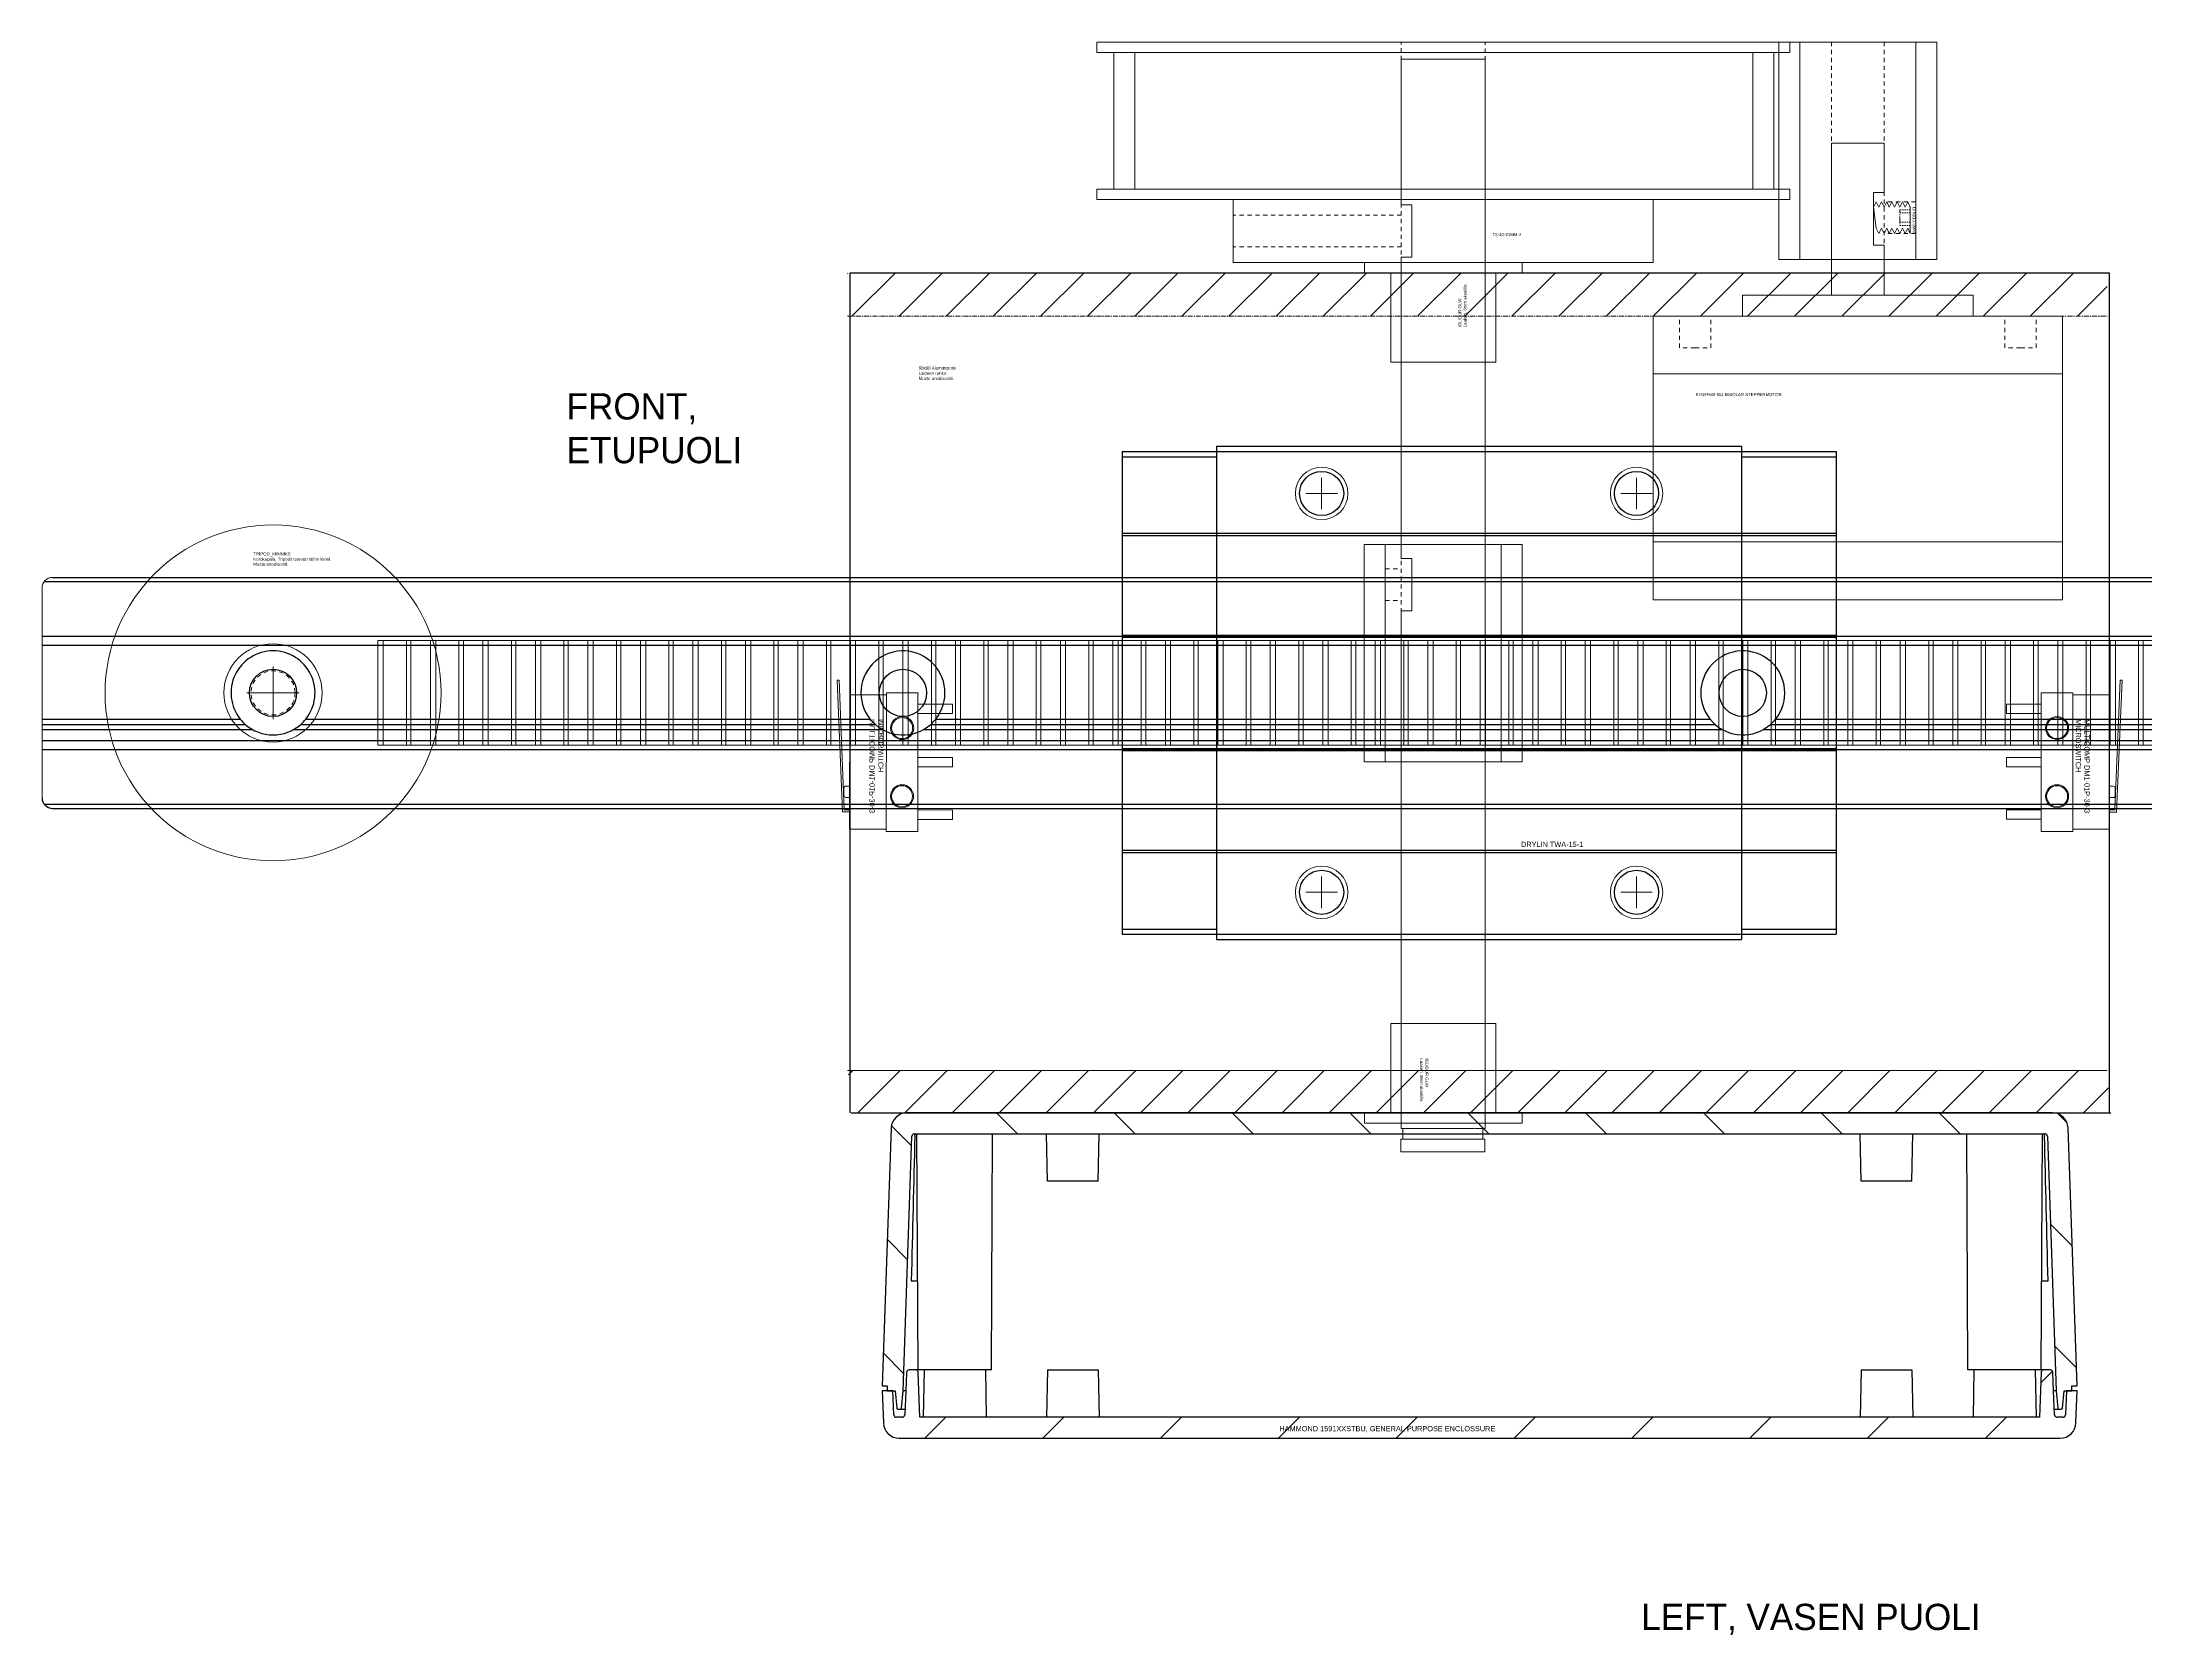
# Model space of a CAD drawing. Header units: millimetres. Extents: x -784753 to 2734, y -375 to 77802.
# Drawn here: x 848.5 to 1048.9, y -184.8 to -33.1 of the extents above; entities that cross this region are included whole.
import ezdxf

# ---------------------------------------------------------------- set-up
doc = ezdxf.new("R2010")
doc.units = ezdxf.units.MM
for name, pattern in [('CHAIN', [0.7087, 0.4724, -0.0591, 0.1181, -0.0591]), ('phl_center', [0.75, 0.4, -0.35]), ('phl_thick', [0])]:
    doc.linetypes.add(name, pattern=pattern)
for name, color, linetype in [('AKSELI', 241, 'Continuous'), ('Comments', 50, 'Continuous'), ('HIHNA', 53, 'Continuous'), ('KELKKA', 6, 'Continuous'), ('KISKO', 253, 'Continuous'), ('KISKON-KOROKEPALA', 6, 'Continuous'), ('LAAKERIT', 210, 'Continuous'), ('MOOTTORI_VO_LIIKE', 3, 'Continuous'), ('PULTIT_MUTTERIT_RUUVIT', 131, 'Continuous'), ('RAJAKYTKIN', 3, 'Continuous'), ('RATTAAT', 10, 'Continuous'), ('RATTAAT_2', 30, 'Continuous'), ('RUNKO', 140, 'Continuous')]:
    doc.layers.add(name, color=color, linetype=linetype)
doc.layers.add('ATTRIBUUTIT', color=61, linetype='Continuous', plot=False)
doc.layers.add('Hatch (ANSI)', color=9, linetype='Continuous', lineweight=9)
doc.layers.add('OHJAINKOTELO', color=7, linetype='Continuous', true_color=0xdabefd)
doc.styles.add('Note Text (ANSI)', font='ARIAL.TTF')

# ---------------------------------------------------------------- blocks, each defined once
blk = doc.blocks.new('HAMMOND-1591XXBTBU-LEFT')
h = blk.add_hatch()
h.set_pattern_fill('ANSI31', color=256, scale=63.5, style=0)
h.set_pattern_definition([(45, (-524.946, -268.1784), (-5.61266, 5.61266), [])])
edge = h.paths.add_edge_path()
edge.add_ellipse((1.5, -0.05), major_axis=(0, 1.5), ratio=1, start_angle=0, end_angle=88)
edge.add_line((0, 0), (-0.11, -3.05))
edge.add_line((-0.11, -3.05), (0.38, -3.05))
edge.add_line((0.38, -3.05), (0.89, -3.05))
edge.add_line((0.89, -3.05), (0.99, -0.79))
edge.add_ellipse((1.24, -0.8), major_axis=(-0.25, 0.011), ratio=1, start_angle=272.5, end_angle=360, ccw=False)
edge.add_line((1.24, -0.55), (1.79, -0.55))
edge.add_ellipse((1.79, -0.8), major_axis=(0, 0.25), ratio=1, start_angle=272.5, end_angle=360, ccw=False)
edge.add_line((2.04, -0.79), (2.14, -3.05))
edge.add_line((2.14, -3.05), (2.2, -4.81))
edge.add_ellipse((2.45, -4.8), major_axis=(-0.25, -0.009), ratio=1, start_angle=0, end_angle=88)
edge.add_line((2.45, -5.05), (3.08, -5.05))
edge.add_ellipse((3.08, -4.8), major_axis=(0, -0.25), ratio=1, start_angle=0, end_angle=88)
edge.add_line((3.33, -4.81), (3.48, -0.55))
edge.add_line((3.48, -0.55), (110.12, -0.55))
edge.add_line((110.12, -0.55), (110.27, -4.81))
edge.add_ellipse((110.52, -4.8), major_axis=(-0.25, -0.009), ratio=1, start_angle=0, end_angle=88)
edge.add_line((110.52, -5.05), (111.15, -5.05))
edge.add_ellipse((111.15, -4.8), major_axis=(0, -0.25), ratio=1, start_angle=0, end_angle=88)
edge.add_line((111.4, -4.81), (111.46, -3.05))
edge.add_line((111.46, -3.05), (111.56, -0.79))
edge.add_ellipse((111.81, -0.8), major_axis=(-0.25, 0.011), ratio=1, start_angle=272.5, end_angle=360, ccw=False)
edge.add_line((111.81, -0.55), (112.36, -0.55))
edge.add_ellipse((112.36, -0.8), major_axis=(0, 0.25), ratio=1, start_angle=272.5, end_angle=360, ccw=False)
edge.add_line((112.61, -0.79), (112.71, -3.05))
edge.add_line((112.71, -3.05), (113.23, -3.05))
edge.add_line((113.23, -3.05), (113.71, -3.05))
edge.add_line((113.71, -3.05), (113.6, 0))
edge.add_ellipse((112.1, -0.05), major_axis=(0.05, -1.5), ratio=1, start_angle=90, end_angle=178)
edge.add_line((112.1, 1.45), (1.5, 1.45))
h = blk.add_hatch()
h.set_pattern_fill('ANSI31', color=256, scale=63.5, angle=-90, style=0)
h.set_pattern_definition([(-45, (-524.946, -268.1784), (5.61266, 5.61266), [])])
edge = h.paths.add_edge_path()
edge.add_line((113.23, -3.55), (113.23, -3.05))
edge.add_line((113.23, -3.05), (112.71, -3.05))
edge.add_line((112.71, -3.05), (112.48, -3.05))
edge.add_line((112.48, -3.05), (112.33, -1.42))
edge.add_ellipse((112.21, -1.43), major_axis=(0.125, 0.011), ratio=1, start_angle=360, end_angle=445)
edge.add_line((112.21, -1.3), (111.99, -1.3))
edge.add_ellipse((111.99, -1.43), major_axis=(0, 0.125), ratio=1, start_angle=0, end_angle=85)
edge.add_line((111.87, -1.42), (111.73, -3.05))
edge.add_line((111.73, -3.05), (110.88, -27.31))
edge.add_ellipse((110.63, -27.3), major_axis=(-0.009, -0.25), ratio=1, start_angle=2, end_angle=90, ccw=False)
edge.add_line((110.63, -27.55), (2.97, -27.55))
edge.add_ellipse((2.97, -27.3), major_axis=(-0.25, 0), ratio=1, start_angle=2, end_angle=90, ccw=False)
edge.add_line((2.72, -27.31), (1.88, -3.05))
edge.add_line((1.88, -3.05), (1.73, -1.42))
edge.add_ellipse((1.61, -1.43), major_axis=(0.125, 0.011), ratio=1, start_angle=360, end_angle=445)
edge.add_line((1.61, -1.3), (1.39, -1.3))
edge.add_ellipse((1.39, -1.43), major_axis=(0, 0.125), ratio=1, start_angle=0, end_angle=85)
edge.add_line((1.27, -1.42), (1.13, -3.05))
edge.add_line((1.13, -3.05), (0.89, -3.05))
edge.add_line((0.89, -3.05), (0.38, -3.05))
edge.add_line((0.38, -3.05), (0.38, -3.55))
edge.add_line((0.38, -3.55), (-0.11, -3.55))
edge.add_line((-0.11, -3.55), (0.75, -28.1))
edge.add_ellipse((2.25, -28.05), major_axis=(-0.05, 1.5), ratio=1, start_angle=90, end_angle=178)
edge.add_line((2.25, -29.55), (111.35, -29.55))
edge.add_ellipse((111.35, -28.05), major_axis=(0, -1.5), ratio=1, start_angle=0, end_angle=88)
edge.add_line((112.85, -28.1), (113.71, -3.55))
edge.add_line((113.71, -3.55), (113.23, -3.55))
for p, q in [((0, 0), (-0.11, -3.05)), ((112.1, 1.45), (1.5, 1.45)), ((113.71, -3.05), (113.6, 0)), ((0.89, -3.05), (0.99, -0.79)), ((1.27, -1.42), (1.13, -3.05)), ((1.24, -0.55), (1.79, -0.55)), ((1.61, -1.3), (1.39, -1.3)), ((2.07, -1.3), (1.61, -1.3)), ((1.88, -3.05), (1.73, -1.42)), ((2.04, -0.79), (2.14, -3.05)), ((3.33, -4.81), (3.48, -0.55)), ((3.48, -0.55), (110.12, -0.55)), ((3.88, -5.05), (3.8, -0.55)), ((9.72, -5.05), (9.8, -0.55)), ((15.63, -5.05), (15.55, -0.55)), ((20.47, -5.05), (20.55, -0.55)), ((93.13, -5.05), (93.05, -0.55)), ((97.97, -5.05), (98.05, -0.55)), ((103.88, -5.05), (103.8, -0.55)), ((109.72, -5.05), (109.8, -0.55)), ((110.12, -0.55), (110.27, -4.81)), ((111.46, -3.05), (111.56, -0.79)), ((111.99, -1.3), (111.54, -1.3)), ((111.87, -1.42), (111.73, -3.05)), ((111.81, -0.55), (112.36, -0.55)), ((112.21, -1.3), (111.99, -1.3)), ((112.48, -3.05), (112.33, -1.42)), ((112.61, -0.79), (112.71, -3.05)), ((-0.11, -3.05), (0.89, -3.05)), ((0.38, -3.55), (-0.11, -3.55)), ((-0.11, -3.55), (0.75, -28.1)), ((1.13, -3.05), (0.38, -3.05)), ((0.38, -3.05), (0.38, -3.55)), ((2.72, -27.31), (1.88, -3.05)), ((1.88, -3.05), (2.14, -3.05)), ((2.14, -3.05), (2.2, -4.81)), ((111.73, -3.05), (110.88, -27.31)), ((111.4, -4.81), (111.46, -3.05)), ((111.46, -3.05), (111.73, -3.05)), ((113.23, -3.05), (112.48, -3.05)), ((112.71, -3.05), (113.71, -3.05)), ((112.85, -28.1), (113.71, -3.55)), ((113.23, -3.55), (113.23, -3.05)), ((113.71, -3.55), (113.23, -3.55)), ((2.45, -5.05), (3.08, -5.05)), ((3.08, -5.05), (3.3, -5.05)), ((3.3, -5.05), (3.2, -27.55)), ((3.3, -5.05), (10.3, -5.05)), ((10.3, -5.05), (10.4, -27.55)), ((20.47, -5.05), (15.63, -5.05)), ((97.97, -5.05), (93.13, -5.05)), ((103.3, -5.05), (103.2, -27.55)), ((103.3, -5.05), (110.3, -5.05)), ((110.3, -5.05), (110.4, -27.55)), ((110.3, -5.05), (110.52, -5.05)), ((110.52, -5.05), (111.15, -5.05)), ((3.26, -13.55), (2.66, -13.55)), ((110.94, -13.55), (110.34, -13.55)), ((15.63, -23.05), (15.55, -27.55)), ((15.63, -23.05), (20.47, -23.05)), ((20.47, -23.05), (20.55, -27.55)), ((93.13, -23.05), (93.05, -27.55)), ((93.13, -23.05), (97.97, -23.05)), ((97.97, -23.05), (98.05, -27.55)), ((110.63, -27.55), (2.97, -27.55)), ((2.25, -29.55), (111.35, -29.55))]:
    blk.add_line(p, q)
at = {"flags": 128}
for points in [[(3.18, -27.55), (3.17, -27.55), (3.16, -27.55), (3.15, -27.55), (3.14, -27.54), (3.13, -27.54), (3.12, -27.54), (3.11, -27.53), (3.1, -27.52), (3.09, -27.51), (3.08, -27.5), (3.07, -27.5), (3.06, -27.48), (3.05, -27.47), (3.04, -27.46), (3.04, -27.45), (3.03, -27.44), (3.02, -27.42), (3.02, -27.41), (3.01, -27.39), (3.01, -27.38), (3.01, -27.36), (3.01, -27.35), (3, -27.33), (3, -27.31)], [(110.6, -27.31), (110.6, -27.33), (110.6, -27.35), (110.59, -27.36), (110.59, -27.38), (110.59, -27.39), (110.58, -27.41), (110.58, -27.42), (110.57, -27.44), (110.57, -27.45), (110.56, -27.46), (110.55, -27.47), (110.54, -27.48), (110.53, -27.5), (110.53, -27.5), (110.52, -27.51), (110.51, -27.52), (110.5, -27.53), (110.49, -27.54), (110.47, -27.54), (110.46, -27.54), (110.45, -27.55), (110.44, -27.55), (110.43, -27.55), (110.42, -27.55)]]:
    blk.add_lwpolyline(points, dxfattribs=at)
for centre, radius, start, end in [((1.5, -0.05), 1.5, 90, 178), ((112.1, -0.05), 1.5, 2, 90), ((1.24, -0.8), 0.25, 90, 177.5), ((1.39, -1.43), 0.125, 90, 175), ((1.61, -1.43), 0.125, 5, 90), ((1.79, -0.8), 0.25, 2.5, 90), ((111.81, -0.8), 0.25, 90, 177.5), ((111.99, -1.43), 0.125, 90, 175), ((112.21, -1.43), 0.125, 5, 90), ((112.36, -0.8), 0.25, 2.5, 90), ((2.45, -4.8), 0.25, 182, 270), ((3.08, -4.8), 0.25, 270, 358), ((110.52, -4.8), 0.25, 182, 270), ((111.15, -4.8), 0.25, 270, 358), ((2.97, -27.3), 0.25, 182, 270), ((110.63, -27.3), 0.25, 270, 358), ((2.25, -28.05), 1.5, 182, 270), ((111.35, -28.05), 1.5, 270, 358)]:
    blk.add_arc(centre, radius, start, end)
for centre, major_axis, start_param, end_param in [((3.73, 1.09), (-2.59, 114.58), 1.698683, 1.821053), ((109.87, 1.09), (2.59, 114.58), 4.462133, 4.584503)]:
    blk.add_ellipse(centre, major_axis=major_axis, ratio=0.012351, start_param=start_param, end_param=end_param)
at = {"layer": 'ATTRIBUUTIT', "lineweight": 0, "insert": (75.88, 0.29), "char_height": 2.5, "width": 43.6242, "attachment_point": 1, "rotation": 180, "style": 'Note Text (ANSI)'}
blk.add_mtext('{\\fArial|b0|i0|c0|p0;\\H0.2x;HAMMOND 1591XXSTBU, GENERAL PURPOSE ENCLOSSURE}', dxfattribs=at)
blk = doc.blocks.new('MICROSWITCH-LEFT')
at = {"lineweight": 0}
for p, q in [((1288.75, 136.66), (1276.19, 136.12)), ((1276.39, 135.96), (1288.75, 136.46)), ((1288.75, 136.46), (1288.75, 136.66)), ((1274.55, 135.46), (1274.55, 131.96)), ((1274.55, 135.46), (1287.35, 135.46)), ((1276.19, 135.46), (1276.19, 136.12)), ((1276.39, 135.46), (1276.19, 135.46)), ((1276.39, 135.96), (1276.39, 135.46)), ((1277.57, 135.46), (1277.57, 135.81)), ((1277.77, 136.01), (1278.45, 136.01)), ((1278.65, 135.81), (1278.65, 135.46)), ((1287.35, 135.46), (1287.35, 131.96)), ((1274.35, 128.96), (1274.35, 131.96)), ((1287.55, 131.96), (1274.35, 131.96)), ((1287.55, 128.96), (1287.55, 131.96)), ((1274.55, 128.96), (1274.35, 128.96)), ((1274.55, 128.96), (1287.35, 128.96)), ((1280.95, 128.96), (1275.15, 128.96)), ((1275.5, 125.66), (1275.5, 128.96)), ((1280.95, 128.96), (1275.95, 128.96)), ((1275.95, 128.96), (1276.4, 128.96)), ((1276.4, 128.96), (1276.4, 125.66)), ((1280.95, 128.96), (1277.7, 128.96)), ((1280.5, 125.66), (1280.5, 128.96)), ((1280.95, 128.96), (1286.03, 128.96)), ((1280.95, 128.96), (1284.2, 128.96)), ((1281.4, 125.66), (1281.4, 128.96)), ((1285.58, 125.66), (1285.58, 128.96)), ((1286.48, 125.66), (1286.48, 128.96)), ((1287.35, 128.96), (1287.55, 128.96)), ((1287.35, 128.96), (1287.55, 128.96)), ((1275.95, 125.66), (1275.5, 125.66)), ((1276.4, 125.66), (1275.95, 125.66)), ((1280.95, 125.66), (1280.5, 125.66)), ((1280.95, 125.66), (1281.4, 125.66)), ((1286.03, 125.66), (1285.58, 125.66)), ((1286.03, 125.66), (1286.48, 125.66))]:
    blk.add_line(p, q, dxfattribs=at)
for centre in [(1277.7, 130.46), (1284.2, 130.46)]:
    blk.add_circle(centre, 1.1, dxfattribs=at)
for centre, start, end in [((1277.77, 135.81), 90, 180), ((1278.45, 135.81), 0, 90)]:
    blk.add_arc(centre, 0.2, start, end, dxfattribs=at)
at = {"layer": 'ATTRIBUUTIT', "lineweight": 0, "extrusion": (0, 0, -1), "insert": (1285.05, 133.57), "char_height": 0.5, "width": 10.9506, "attachment_point": 1, "text_direction": (-1, 0, 0), "style": 'Note Text (ANSI)'}
blk.add_mtext('MULTICOMP DM1-01P-30-3\\PMICROSWITCH', dxfattribs=at)
blk = doc.blocks.new('T5-10-RATAS-LSIDE')
at = {"lineweight": 0}
for p, q in [((7.52, 0), (-7.52, 0)), ((-7.52, 0), (-7.52, -20.72)), ((-5.52, 0), (-5.52, -20.72)), ((5.52, 0), (5.52, -20.72)), ((7.52, -20.72), (7.52, 0)), ((-5.52, -4), (-5.52, -2.5)), ((-5.52, -4), (-5.52, -5.5)), ((0, -20.72), (-7.52, -20.72)), ((0, -20.72), (7.52, -20.72))]:
    blk.add_line(p, q, dxfattribs=at)
at = {"linetype": 'phl_center', "lineweight": 0}
for p, q in [((-2.5, -20.72), (-2.5, 0)), ((2.5, -20.72), (2.5, 0)), ((-5.52, -2.5), (-2.5, -2.5)), ((-5.52, -5.5), (-2.5, -5.5))]:
    blk.add_line(p, q, dxfattribs=at)
blk = doc.blocks.new('AKSELI-8MM-LSIDE')
at = {"lineweight": 0}
for p, q in [((0, 4), (0, -4)), ((1.23, 4), (0, 4)), ((1.23, 3), (1.23, 4)), ((1.23, 0), (1.23, 3.8)), ((1.23, 3.8), (2.23, 3.8)), ((1.23, 3), (1.23, -3)), ((2.23, 3.96), (2.23, 2.96)), ((2.73, 3.96), (2.23, 3.96)), ((51.55, 3.96), (2.23, 3.96)), ((2.23, 3), (2.23, -3)), ((51.55, 3.96), (51.55, 2.96)), ((51.55, 2.96), (56.55, 2.96)), ((85.23, 3.96), (56.55, 3.96)), ((56.55, 2.96), (56.55, 3.96)), ((85.23, 3.96), (85.23, 2.96)), ((85.23, 2.96), (90.23, 2.96)), ((104.12, 3.96), (90.23, 3.96)), ((90.23, 3.96), (90.23, 2.96)), ((104.12, 3.96), (104.12, -4.04)), ((1.23, 0), (1.23, -3.8)), ((1.23, -4), (0, -4)), ((1.23, -3), (1.23, -4)), ((1.23, -3.8), (2.23, -3.8)), ((2.23, -4.04), (2.23, -3.04)), ((2.73, -4.04), (2.23, -4.04)), ((104.12, -4.04), (2.23, -4.04))]:
    blk.add_line(p, q, dxfattribs=at)
blk = doc.blocks.new('KH39FM2-STEPMOTOR-LEFTS')
at = {"lineweight": 0}
for p, q in [((19.5, 43.5), (17, 43.5)), ((17, 43.5), (17, 29)), ((19.5, 43.5), (22, 43.5)), ((22, 43.5), (22, 40.78)), ((22, 40.78), (22, 38.78)), ((21, 33.78), (21, 38.78)), ((21, 38.78), (22, 38.78)), ((22, 33.78), (21, 33.78)), ((22, 33.78), (22, 29)), ((30.5, 29), (8.5, 29)), ((8.5, 29), (8.5, 27)), ((30.5, 27), (30.5, 29)), ((39, 27), (0, 27)), ((0, 27), (0, 0)), ((19.5, 27), (30.5, 27)), ((39, 27), (39, 0)), ((39, 21.5), (0, 21.5)), ((39, 5.5), (39, 21.5)), ((0, 13.5), (0, 5.5)), ((0, 5.5), (39, 5.5)), ((0, 0), (39, 0))]:
    blk.add_line(p, q, dxfattribs=at)
at = {"linetype": 'phl_center', "lineweight": 0}
for p, q in [((2.5, 24), (2.5, 27)), ((5.5, 24), (5.5, 27)), ((33.5, 24), (33.5, 27)), ((36.5, 24), (36.5, 27)), ((4, 24), (2.5, 24)), ((4, 24), (5.5, 24)), ((35, 24), (33.5, 24)), ((35, 24), (36.5, 24))]:
    blk.add_line(p, q, dxfattribs=at)
at = {"layer": 'ATTRIBUUTIT', "lineweight": 0, "flags": 8}
for tag, p in [('_TYYPPI', (4.05, 19.39)), ('_KUVAUS', (4.05, 18.89)), ('_NOTES', (4.05, 18.4))]:
    blk.add_attdef(tag, p, '', height=0.3, dxfattribs=at)
blk = doc.blocks.new('T5-40-RATAS-LSIDE')
at = {"lineweight": 0}
for p, q in [((33, 21), (-33, 21)), ((-33, 21), (-33, 20)), ((29.48, 21), (-4, 21)), ((6.5, 21), (7.5, 21)), ((33, 21), (33, 20)), ((-33, 20), (-29.37, 20)), ((-31.37, 20), (-31.37, 7)), ((-29.37, 7), (-29.37, 20)), ((-29.37, 20), (29.48, 20)), ((29.48, 7), (29.48, 20)), ((29.48, 20), (33, 20)), ((31.48, 7), (31.48, 20)), ((-33, 6), (-33, 7)), ((-33, 7), (-29.37, 7)), ((-29.37, 7), (29.48, 7)), ((29.48, 7), (33, 7)), ((33, 7), (33, 6)), ((33, 6), (-33, 6)), ((-31.37, 6), (-29.37, 6)), ((-20, 0), (-20, 6)), ((20, 0), (20, 6)), ((31.48, 6), (29.48, 6)), ((20, 0), (-20, 0)), ((0, 0), (-20, 0)), ((0, 0), (-20, 0)), ((0, 0), (-4, 0)), ((0, 0), (-4, 0)), ((0, 0), (-3, 0)), ((0, 0), (20, 0)), ((0, 0), (20, 0)), ((0, 0), (3, 0)), ((0, 0), (4, 0)), ((0, 0), (20, 0)), ((0, 0), (4, 0)), ((0, 0), (20, 0))]:
    blk.add_line(p, q, dxfattribs=at)
at = {"linetype": 'phl_center', "lineweight": 0}
for p, q in [((-4, 14.03), (-4, 21)), ((4, 14), (4, 21)), ((-4, 0), (-4, 14.03)), ((4, 0), (4, 14)), ((-4, 4.5), (-20, 4.5)), ((-4, 1.5), (-20, 1.5))]:
    blk.add_line(p, q, dxfattribs=at)
at = {"layer": 'ATTRIBUUTIT', "lineweight": 0, "flags": 8}
for tag, p in [('_TYYPPI', (4.7, 2.51)), ('_KUVAUS', (4.7, 2.01)), ('_NOTES', (4.7, 1.52)), ('_NOTES_RIVI2', (4.7, 1.06)), ('_NOTES_RIVI3', (4.7, 0.59))]:
    blk.add_attdef(tag, p, '', height=0.3, dxfattribs=at)
blk = doc.blocks.new('IGLIDUR-GLW-10MM-LSIDE')
at = {"lineweight": 0}
for p, q in [((1, 7.5), (0, 7.5)), ((0, 7.5), (0, 5)), ((1, 0), (1, 7.5)), ((-8.5, 5), (-8.5, -5)), ((0, 5), (-8.5, 5)), ((0, 5), (0, -5)), ((1, -5), (1, 5)), ((1, 0), (1, 4)), ((1, 0), (1, -7.5)), ((1, 0), (1, -4)), ((-8.5, -5), (0, -5)), ((0, -7.5), (0, -5)), ((1, -7.5), (0, -7.5))]:
    blk.add_line(p, q, dxfattribs=at)
at = {"linetype": 'phl_center', "lineweight": 0}
for p, q in [((1, 4), (-8.5, 4)), ((1, -4), (-8.5, -4))]:
    blk.add_line(p, q, dxfattribs=at)
at = {"layer": 'ATTRIBUUTIT', "lineweight": 0, "flags": 8}
for tag, p in [('_TYYPPI', (-5.18, -1.72)), ('_KUVAUS', (-5.18, -2.22)), ('_NOTES', (-5.18, -2.7)), ('_NOTES_RIVI2', (-5.18, -3.17)), ('_NOTES_RIVI3', (-5.18, -3.64))]:
    blk.add_attdef(tag, p, '', height=0.3, dxfattribs=at)
blk = doc.blocks.new('ALUMIINIPUTKI-80X80-BOTTOMS')
at = {"lineweight": 0}
h = blk.add_hatch(dxfattribs=at)
h.set_pattern_fill('ANSI31', color=256, style=0)
h.set_pattern_definition([(45, (-1229.3503, -256.4846), (-2.245064, 2.245064), [])])
h.paths.add_polyline_path([(-0.22, 0), (-0.22, -4.12), (119.78, -4.12), (119.78, 0)])
h = blk.add_hatch(dxfattribs=at)
h.set_pattern_fill('ANSI31', color=256, style=0)
h.set_pattern_definition([(45, (-1229.2402, -256.4846), (-2.245064, 2.245064), [])])
h.paths.add_polyline_path([(119.89, -75.97), (-0.11, -75.97), (-0.11, -80), (119.89, -80)])
for p, q in [((120, 0), (0, 0)), ((0, 0), (0, -80)), ((120, -80), (120, 0)), ((0.12, -80), (120.12, -80))]:
    blk.add_line(p, q)
at = {"linetype": 'CHAIN', "lineweight": 0}
blk.add_line((-0.22, -4.12), (119.78, -4.12), dxfattribs=at)
at = {"lineweight": 0}
for p, q in [((-0.22, -75.97), (119.78, -75.97)), ((115, -75.97), (114, -75.97)), ((115, -75.97), (116, -75.97)), ((36.43, -80), (33.93, -80)), ((36.43, -80), (38.93, -80)), ((60, -80), (40, -80)), ((60.12, -80), (80.12, -80)), ((83.57, -80), (81.07, -80)), ((83.57, -80), (86.07, -80))]:
    blk.add_line(p, q, dxfattribs=at)
for centre, radius in [((44.95, -21), 2.5), ((74.95, -21), 2.5), ((4.99, -43.35), 1), ((115, -43.35), 1), ((4.98, -49.85), 1), ((115, -49.85), 1), ((44.95, -59), 2.5), ((74.95, -59), 2.5)]:
    blk.add_circle(centre, radius, dxfattribs=at)
at = {"layer": 'ATTRIBUUTIT', "lineweight": 0, "flags": 8}
for tag, p in [('_TYYPPI', (6.56, -9.2)), ('_KUVAUS', (6.56, -9.7)), ('_NOTES', (6.56, -10.19)), ('_NOTES_RIVI2', (6.56, -10.65)), ('_NOTES_RIVI3', (6.56, -11.12))]:
    blk.add_attdef(tag, p, '', height=0.3, dxfattribs=at)
blk = doc.blocks.new('DRYLIN-TWA-15-1-TSIDE')
at = {"linetype": 'phl_thick'}
for p, q in [((1499.26, -32.25), (1545.26, -32.25)), ((1499.26, -100.25), (1499.26, -32.25)), ((1499.76, -41.25), (1499.76, -32.25)), ((1507.06, -100.25), (1507.06, -32.25)), ((1507.26, -100.25), (1507.26, -32.25)), ((1516.76, -100.25), (1516.76, -32.25)), ((1516.96, -100.25), (1516.96, -32.25)), ((1527.56, -100.25), (1527.56, -32.25)), ((1527.76, -100.25), (1527.76, -32.25)), ((1537.26, -100.25), (1537.26, -32.25)), ((1537.46, -100.25), (1537.46, -32.25)), ((1544.76, -41.25), (1544.76, -32.25)), ((1545.26, -100.25), (1545.26, -32.25)), ((1498.76, -41.25), (1545.76, -41.25)), ((1498.76, -91.25), (1498.76, -41.25)), ((1545.76, -91.25), (1545.76, -41.25)), ((1498.76, -91.25), (1545.76, -91.25)), ((1499.76, -100.25), (1499.76, -91.25)), ((1532.26, -91.25), (1532.26, -91.25)), ((1544.76, -100.25), (1544.76, -91.25)), ((1499.26, -100.25), (1545.26, -100.25)), ((1511.26, -100.25), (1511.26, -100.25)), ((1518.01, -100.25), (1518.01, -100.25)), ((1526.51, -100.25), (1526.51, -100.25)), ((1533.46, -100.25), (1533.46, -100.25))]:
    blk.add_line(p, q, dxfattribs=at)
at = {"color": 0, "lineweight": 0}
for p, q in [((1503.26, -52.75), (1503.26, -49.75)), ((1541.26, -52.75), (1541.26, -49.75)), ((1501.76, -51.25), (1504.76, -51.25)), ((1539.76, -51.25), (1542.76, -51.25)), ((1503.26, -82.75), (1503.26, -79.75)), ((1541.26, -82.75), (1541.26, -79.75)), ((1501.76, -81.25), (1504.76, -81.25)), ((1539.76, -81.25), (1542.76, -81.25))]:
    blk.add_line(p, q, dxfattribs=at)
at = {"linetype": 'phl_thick'}
for centre in [(1503.26, -51.25), (1541.26, -51.25), (1503.26, -81.25), (1541.26, -81.25)]:
    blk.add_circle(centre, 2.1, dxfattribs=at)
at = {"layer": 'ATTRIBUUTIT', "lineweight": 0, "insert": (1536.44, -62.26), "char_height": 0.5, "width": 24.1009, "attachment_point": 1, "rotation": 90, "style": 'Note Text (ANSI)'}
blk.add_mtext('DRYLIN TWA-15-1', dxfattribs=at)
blk = doc.blocks.new('T5-HIHNA-SUORA-TSIDE')
at = {"lineweight": 0}
for p, q in [((1234.27, 152.47), (1236.98, 152.47)), ((1234.27, 152.47), (1234.27, 142.47)), ((1234.77, 152.47), (1234.77, 142.47)), ((1236.98, 152.47), (1236.98, 152.47)), ((1236.98, 152.47), (1241.98, 152.47)), ((1236.98, 142.47), (1236.98, 152.47)), ((1237.4, 152.47), (1237.4, 142.47)), ((1239.27, 152.47), (1239.27, 142.47)), ((1239.77, 152.47), (1239.77, 142.47)), ((1241.98, 152.47), (1241.98, 152.47)), ((1241.98, 152.47), (1246.98, 152.47)), ((1241.98, 142.47), (1241.98, 152.47)), ((1242.4, 152.47), (1242.4, 142.47)), ((1244.27, 152.47), (1244.27, 142.47)), ((1244.77, 152.47), (1244.77, 142.47)), ((1246.98, 152.47), (1246.98, 152.47)), ((1246.98, 152.47), (1251.98, 152.47)), ((1246.98, 142.47), (1246.98, 152.47)), ((1247.4, 152.47), (1247.4, 142.47)), ((1249.27, 152.47), (1249.27, 142.47)), ((1249.77, 152.47), (1249.77, 142.47)), ((1251.98, 152.47), (1251.98, 152.47)), ((1251.98, 152.47), (1256.98, 152.47)), ((1251.98, 142.47), (1251.98, 152.47)), ((1252.4, 152.47), (1252.4, 142.47)), ((1254.27, 152.47), (1254.27, 142.47)), ((1254.77, 152.47), (1254.77, 142.47)), ((1256.98, 152.47), (1256.98, 152.47)), ((1256.98, 152.47), (1261.98, 152.47)), ((1256.98, 142.47), (1256.98, 152.47)), ((1257.4, 152.47), (1257.4, 142.47)), ((1259.27, 152.47), (1259.27, 142.47)), ((1259.77, 152.47), (1259.77, 142.47)), ((1261.98, 152.47), (1261.98, 152.47)), ((1261.98, 152.47), (1266.98, 152.47)), ((1261.98, 142.47), (1261.98, 152.47)), ((1262.4, 152.47), (1262.4, 142.47)), ((1264.27, 152.47), (1264.27, 142.47)), ((1264.77, 152.47), (1264.77, 142.47)), ((1266.98, 152.47), (1266.98, 152.47)), ((1266.98, 152.47), (1271.98, 152.47)), ((1266.98, 142.47), (1266.98, 152.47)), ((1267.4, 152.47), (1267.4, 142.47)), ((1269.27, 152.47), (1269.27, 142.47)), ((1269.77, 152.47), (1269.77, 142.47)), ((1271.98, 152.47), (1271.98, 152.47)), ((1271.98, 152.47), (1276.98, 152.47)), ((1271.98, 142.47), (1271.98, 152.47)), ((1272.4, 152.47), (1272.4, 142.47)), ((1274.27, 152.47), (1274.27, 142.47)), ((1274.77, 152.47), (1274.77, 142.47)), ((1276.98, 152.47), (1276.98, 152.47)), ((1276.98, 152.47), (1281.98, 152.47)), ((1276.98, 142.47), (1276.98, 152.47)), ((1277.4, 152.47), (1277.4, 142.47)), ((1279.27, 152.47), (1279.27, 142.47)), ((1279.77, 152.47), (1279.77, 142.47)), ((1281.98, 152.47), (1281.98, 152.47)), ((1281.98, 152.47), (1286.98, 152.47)), ((1281.98, 142.47), (1281.98, 152.47)), ((1282.4, 152.47), (1282.4, 142.47)), ((1284.27, 152.47), (1284.27, 142.47)), ((1284.77, 152.47), (1284.77, 142.47)), ((1286.98, 152.47), (1286.98, 152.47)), ((1286.98, 152.47), (1291.98, 152.47)), ((1286.98, 142.47), (1286.98, 152.47)), ((1287.4, 152.47), (1287.4, 142.47)), ((1289.27, 152.47), (1289.27, 142.47)), ((1289.77, 152.47), (1289.77, 142.47)), ((1291.98, 152.47), (1291.98, 152.47)), ((1291.98, 152.47), (1296.98, 152.47)), ((1291.98, 142.47), (1291.98, 152.47)), ((1292.4, 152.47), (1292.4, 142.47)), ((1294.27, 152.47), (1294.27, 142.47)), ((1294.77, 152.47), (1294.77, 142.47)), ((1296.98, 152.47), (1296.98, 152.47)), ((1296.98, 152.47), (1301.98, 152.47)), ((1296.98, 142.47), (1296.98, 152.47)), ((1297.4, 152.47), (1297.4, 142.47)), ((1299.27, 152.47), (1299.27, 142.47)), ((1299.77, 152.47), (1299.77, 142.47)), ((1301.98, 152.47), (1301.98, 152.47)), ((1301.98, 152.47), (1306.98, 152.47)), ((1301.98, 142.47), (1301.98, 152.47)), ((1302.4, 152.47), (1302.4, 142.47)), ((1304.27, 152.47), (1304.27, 142.47)), ((1304.77, 152.47), (1304.77, 142.47)), ((1306.98, 152.47), (1306.98, 152.47)), ((1306.98, 152.47), (1311.98, 152.47)), ((1306.98, 142.47), (1306.98, 152.47)), ((1307.4, 152.47), (1307.4, 142.47)), ((1309.27, 152.47), (1309.27, 142.47)), ((1309.77, 152.47), (1309.77, 142.47)), ((1311.98, 152.47), (1311.98, 152.47)), ((1311.98, 152.47), (1316.98, 152.47)), ((1311.98, 142.47), (1311.98, 152.47)), ((1312.4, 152.47), (1312.4, 142.47)), ((1314.27, 152.47), (1314.27, 142.47)), ((1314.77, 152.47), (1314.77, 142.47)), ((1316.98, 152.47), (1316.98, 152.47)), ((1316.98, 152.47), (1321.98, 152.47)), ((1316.98, 142.47), (1316.98, 152.47)), ((1317.4, 152.47), (1317.4, 142.47)), ((1319.27, 152.47), (1319.27, 142.47)), ((1319.77, 152.47), (1319.77, 142.47)), ((1321.98, 152.47), (1321.98, 152.47)), ((1321.98, 152.47), (1326.98, 152.47)), ((1321.98, 142.47), (1321.98, 152.47)), ((1322.4, 152.47), (1322.4, 142.47)), ((1324.27, 152.47), (1324.27, 142.47)), ((1324.77, 152.47), (1324.77, 142.47)), ((1326.98, 152.47), (1326.98, 152.47)), ((1326.98, 152.47), (1331.98, 152.47)), ((1326.98, 142.47), (1326.98, 152.47)), ((1327.4, 152.47), (1327.4, 142.47)), ((1329.27, 152.47), (1329.27, 142.47)), ((1329.77, 152.47), (1329.77, 142.47)), ((1331.98, 152.47), (1331.98, 152.47)), ((1331.98, 152.47), (1336.98, 152.47)), ((1331.98, 142.47), (1331.98, 152.47)), ((1332.4, 152.47), (1332.4, 142.47)), ((1334.27, 152.47), (1334.27, 142.47)), ((1334.77, 152.47), (1334.77, 142.47)), ((1336.98, 152.47), (1336.98, 152.47)), ((1336.98, 152.47), (1341.98, 152.47)), ((1336.98, 142.47), (1336.98, 152.47)), ((1337.4, 152.47), (1337.4, 142.47)), ((1339.27, 152.47), (1339.27, 142.47)), ((1339.77, 152.47), (1339.77, 142.47)), ((1341.98, 152.47), (1341.98, 152.47)), ((1341.98, 152.47), (1346.98, 152.47)), ((1341.98, 142.47), (1341.98, 152.47)), ((1342.4, 152.47), (1342.4, 142.47)), ((1344.27, 152.47), (1344.27, 142.47)), ((1344.77, 152.47), (1344.77, 142.47)), ((1346.98, 152.47), (1346.98, 152.47)), ((1346.98, 152.47), (1351.98, 152.47)), ((1346.98, 142.47), (1346.98, 152.47)), ((1347.4, 152.47), (1347.4, 142.47)), ((1349.27, 152.47), (1349.27, 142.47)), ((1349.77, 152.47), (1349.77, 142.47)), ((1351.98, 152.47), (1351.98, 152.47)), ((1351.98, 152.47), (1356.98, 152.47)), ((1351.98, 142.47), (1351.98, 152.47)), ((1352.4, 152.47), (1352.4, 142.47)), ((1354.27, 152.47), (1354.27, 142.47)), ((1354.77, 152.47), (1354.77, 142.47)), ((1356.98, 152.47), (1356.98, 152.47)), ((1356.98, 152.47), (1361.98, 152.47)), ((1356.98, 142.47), (1356.98, 152.47)), ((1357.4, 152.47), (1357.4, 142.47)), ((1359.27, 152.47), (1359.27, 142.47)), ((1359.77, 152.47), (1359.77, 142.47)), ((1361.98, 152.47), (1361.98, 152.47)), ((1361.98, 152.47), (1366.98, 152.47)), ((1361.98, 142.47), (1361.98, 152.47)), ((1362.4, 152.47), (1362.4, 142.47)), ((1364.27, 152.47), (1364.27, 142.47)), ((1364.77, 152.47), (1364.77, 142.47)), ((1366.98, 152.47), (1366.98, 152.47)), ((1366.98, 152.47), (1371.98, 152.47)), ((1366.98, 142.47), (1366.98, 152.47)), ((1367.4, 152.47), (1367.4, 142.47)), ((1369.27, 152.47), (1369.27, 142.47)), ((1369.77, 152.47), (1369.77, 142.47)), ((1371.98, 152.47), (1371.98, 152.47)), ((1371.98, 152.47), (1376.98, 152.47)), ((1371.98, 142.47), (1371.98, 152.47)), ((1372.4, 152.47), (1372.4, 142.47)), ((1374.27, 152.47), (1374.27, 142.47)), ((1374.77, 152.47), (1374.77, 142.47)), ((1376.98, 152.47), (1376.98, 152.47)), ((1376.98, 152.47), (1381.98, 152.47)), ((1376.98, 142.47), (1376.98, 152.47)), ((1377.4, 152.47), (1377.4, 142.47)), ((1379.27, 152.47), (1379.27, 142.47)), ((1379.77, 152.47), (1379.77, 142.47)), ((1381.98, 152.47), (1381.98, 152.47)), ((1381.98, 152.47), (1386.98, 152.47)), ((1381.98, 142.47), (1381.98, 152.47)), ((1382.4, 152.47), (1382.4, 142.47)), ((1384.27, 152.47), (1384.27, 142.47)), ((1384.77, 152.47), (1384.77, 142.47)), ((1386.98, 152.47), (1386.98, 152.47)), ((1386.98, 152.47), (1391.98, 152.47)), ((1386.98, 142.47), (1386.98, 152.47)), ((1387.4, 152.47), (1387.4, 142.47)), ((1389.27, 152.47), (1389.27, 142.47)), ((1389.77, 152.47), (1389.77, 142.47)), ((1391.98, 152.47), (1391.98, 152.47)), ((1391.98, 152.47), (1396.98, 152.47)), ((1391.98, 142.47), (1391.98, 152.47)), ((1392.4, 152.47), (1392.4, 142.47)), ((1394.27, 152.47), (1394.27, 142.47)), ((1394.77, 152.47), (1394.77, 142.47)), ((1396.98, 152.47), (1396.98, 152.47)), ((1396.98, 152.47), (1401.98, 152.47)), ((1396.98, 142.47), (1396.98, 152.47)), ((1397.4, 152.47), (1397.4, 142.47)), ((1399.27, 152.47), (1399.27, 142.47)), ((1399.77, 152.47), (1399.77, 142.47)), ((1401.98, 152.47), (1401.98, 152.47)), ((1401.98, 152.47), (1406.98, 152.47)), ((1401.98, 142.47), (1401.98, 152.47)), ((1402.4, 152.47), (1402.4, 142.47)), ((1236.98, 142.47), (1234.27, 142.47)), ((1241.98, 142.47), (1236.98, 142.47)), ((1246.98, 142.47), (1241.98, 142.47)), ((1251.98, 142.47), (1246.98, 142.47)), ((1256.98, 142.47), (1251.98, 142.47)), ((1261.98, 142.47), (1256.98, 142.47)), ((1266.98, 142.47), (1261.98, 142.47)), ((1271.98, 142.47), (1266.98, 142.47)), ((1276.98, 142.47), (1271.98, 142.47)), ((1281.98, 142.47), (1276.98, 142.47)), ((1286.98, 142.47), (1281.98, 142.47)), ((1291.98, 142.47), (1286.98, 142.47)), ((1296.98, 142.47), (1291.98, 142.47)), ((1301.98, 142.47), (1296.98, 142.47)), ((1306.98, 142.47), (1301.98, 142.47)), ((1311.98, 142.47), (1306.98, 142.47)), ((1316.98, 142.47), (1311.98, 142.47)), ((1321.98, 142.47), (1316.98, 142.47)), ((1326.98, 142.47), (1321.98, 142.47)), ((1331.98, 142.47), (1326.98, 142.47)), ((1336.98, 142.47), (1331.98, 142.47)), ((1341.98, 142.47), (1336.98, 142.47)), ((1346.98, 142.47), (1341.98, 142.47)), ((1351.98, 142.47), (1346.98, 142.47)), ((1356.98, 142.47), (1351.98, 142.47)), ((1361.98, 142.47), (1356.98, 142.47)), ((1366.98, 142.47), (1361.98, 142.47)), ((1371.98, 142.47), (1366.98, 142.47)), ((1376.98, 142.47), (1371.98, 142.47)), ((1381.98, 142.47), (1376.98, 142.47)), ((1386.98, 142.47), (1381.98, 142.47)), ((1391.98, 142.47), (1386.98, 142.47)), ((1396.98, 142.47), (1391.98, 142.47)), ((1401.98, 142.47), (1396.98, 142.47)), ((1406.98, 142.47), (1401.98, 142.47))]:
    blk.add_line(p, q, dxfattribs=at)
blk = doc.blocks.new('KISKO-TS-15-1-TSIDE')
at = {"linetype": 'ByBlock'}
for p, q in [((-11, -160), (-11, -44.48)), ((-10.6, -160), (-10.6, -44.71)), ((-5.4, -160), (-5.4, -47.71)), ((-4.53, -160), (-4.53, -48.21)), ((4.53, -160), (4.53, -53.44)), ((5.4, -160), (5.4, -53.94)), ((10.6, -160), (10.6, -56.95)), ((11, -160), (11, -57.18)), ((3.5, -118.06), (3.5, -61.94)), ((2.5, -116.88), (2.5, -63.12)), ((3, -117.35), (3, -62.65)), ((3.5, -160), (3.5, -121.94)), ((2.5, -160), (2.5, -123.12)), ((3, -160), (3, -122.65)), ((-11, -281), (-11, -160)), ((-10.6, -281.8), (-10.6, -160)), ((-5.4, -282), (-5.4, -160)), ((-4.53, -282), (-4.53, -160)), ((2.5, -196.88), (2.5, -160)), ((3, -197.35), (3, -160)), ((3.5, -198.06), (3.5, -160)), ((4.53, -282), (4.53, -160)), ((5.4, -282), (5.4, -160)), ((10.6, -281.8), (10.6, -160)), ((11, -281), (11, -160)), ((3.5, -258.06), (3.5, -201.94)), ((2.5, -256.88), (2.5, -203.12)), ((3, -257.35), (3, -202.65)), ((3.5, -282), (3.5, -261.94)), ((2.5, -282), (2.5, -263.12)), ((3, -282), (3, -262.65))]:
    blk.add_line(p, q, dxfattribs=at)
at = {"linetype": 'ByBlock', "lineweight": 0}
blk.add_line((-10, -282), (10, -282), dxfattribs=at)
at = {"linetype": 'ByBlock'}
for centre in [(0, -120), (0, -200), (0, -260)]:
    blk.add_circle(centre, 2.25, dxfattribs=at)
for centre, radius, start, end in [((0, -120), 4, 51.3178, 41.4096), ((0, -120), 4, 41.4096, 51.3178), ((0, -200), 4, 51.3178, 41.4096), ((0, -200), 4, 41.4096, 51.3178), ((0, -260), 4, 51.3178, 180), ((0, -260), 4, 41.4096, 51.3178), ((0, -260), 4, 318.5904, 41.4096), ((0, -260), 4, 180, 308.6822), ((0, -260), 4, 308.6822, 318.5904), ((10, -281), 1, 270, 0)]:
    blk.add_arc(centre, radius, start, end, dxfattribs=at)
at = {"linetype": 'ByBlock', "lineweight": 0}
blk.add_arc((-10, -281), 1, 180, 270, dxfattribs=at)
at = {"layer": 'ATTRIBUUTIT', "lineweight": 0, "flags": 8}
for tag, p in [('_TYYPPI', (-3.68, 15.46)), ('_KUVAUS', (-3.68, 14.96)), ('_NOTES', (-3.68, 14.47)), ('_NOTES_RIVI2', (-3.68, 14.01)), ('_NOTES_RIVI3', (-3.68, 13.54))]:
    blk.add_attdef(tag, p, '', height=0.3, dxfattribs=at)
blk = doc.blocks.new('T5-RATAS-8MM-LSIDE')
at = {"lineweight": 0}
for p, q in [((0, -15.05), (0, 0)), ((0, 0), (20.72, 0)), ((20.72, -7.52), (20.72, 0)), ((0, -2), (20.72, -2)), ((20.72, -7.52), (20.72, -3.52)), ((0, -7.52), (0, -11.52)), ((20.72, -7.52), (20.72, -15.05)), ((20.72, -11.52), (20.72, -7.52)), ((0, -13.05), (20.72, -13.05)), ((16.88, -13.05), (15.38, -13.05)), ((16.88, -13.05), (18.38, -13.05)), ((20.72, -15.05), (0, -15.05))]:
    blk.add_line(p, q, dxfattribs=at)
at = {"linetype": 'phl_center', "lineweight": 0}
for p, q in [((20.72, -3.52), (0, -3.52)), ((0, -11.52), (20.72, -11.52)), ((15.38, -13.05), (15.38, -11.52)), ((18.38, -13.05), (18.38, -11.52))]:
    blk.add_line(p, q, dxfattribs=at)
at = {"layer": 'ATTRIBUUTIT', "lineweight": 0, "flags": 8}
for tag, p in [('_TYYPPI', (4.07, -7.61)), ('_KUVAUS', (4.07, -8.11)), ('_NOTES', (4.07, -8.59)), ('_NOTES_RIVI2', (4.07, -9.06)), ('_NOTES_RIVI3', (4.07, -9.53))]:
    blk.add_attdef(tag, p, '', height=0.3, dxfattribs=at)
blk = doc.blocks.new('TRIPOD-KIINNITYS-PALA-BSIDE')
at = {"lineweight": 0}
for radius in [16, 4.68]:
    blk.add_circle((0, 0), radius, dxfattribs=at)
at = {"linetype": 'phl_center', "lineweight": 0}
blk.add_circle((0, 0), 2.1, dxfattribs=at)
at = {"layer": 'Hatch (ANSI)', "color": 0, "lineweight": 0}
for p, q in [((0, 2.5), (0, -2.5)), ((-2.5, 0), (2.5, 0))]:
    blk.add_line(p, q, dxfattribs=at)
at = {"layer": 'ATTRIBUUTIT', "lineweight": 0, "flags": 8}
for tag, p in [('_TYYPPI', (-1.88, 13.09)), ('_KUVAUS', (-1.88, 12.59)), ('_NOTES', (-1.88, 12.11)), ('_NOTES_RIVI2', (-1.88, 11.64)), ('_NOTES_RIVI3', (-1.88, 11.17))]:
    blk.add_attdef(tag, p, '', height=0.3, dxfattribs=at)
blk = doc.blocks.new('M3x3-DIN913-LSIDE')
at = {"lineweight": 0}
for p, q in [((-0.34, 1.23), (-0.09, 0.73)), ((-0.34, 1.23), (-0.34, -1.27)), ((-0.09, 0.73), (0.16, 1.23)), ((0.16, 1.23), (0.41, 0.73)), ((0.41, 0.73), (0.66, 1.23)), ((0.66, 1.23), (0.91, 0.73)), ((0.66, -0.27), (0.66, 0.17)), ((0.91, 0.73), (1.16, 1.23)), ((1.16, 1.23), (1.41, 0.73)), ((1.41, 0.73), (1.66, 1.23)), ((1.66, 1.23), (1.91, 0.73)), ((1.91, 0.73), (2.16, 1.23)), ((2.16, 1.23), (2.41, 0.73)), ((2.41, 0.73), (2.66, 1.23)), ((2.66, 1.23), (2.91, 0.73)), ((2.91, 0.73), (3.16, -1.27)), ((-0.34, -1.27), (-0.09, -1.77)), ((-0.09, -1.77), (0.16, -1.27)), ((0.16, -1.27), (0.41, -1.77)), ((0.41, -1.77), (0.66, -1.27)), ((0.66, -1.02), (0.66, -0.72)), ((0.66, -1.27), (0.91, -1.77)), ((0.91, -1.77), (1.16, -1.27)), ((1.16, -1.27), (1.41, -1.77)), ((1.41, -1.77), (1.66, -1.27)), ((1.66, -1.27), (1.91, -1.77)), ((1.91, -1.77), (2.16, -1.27)), ((2.16, -1.27), (2.41, -1.77)), ((2.41, -1.77), (2.66, -1.27)), ((2.66, -1.27), (2.91, -1.77)), ((2.91, -1.77), (3.16, -1.27))]:
    blk.add_line(p, q, dxfattribs=at)
at = {"linetype": 'phl_center', "lineweight": 0, "ltscale": 0.3}
for p, q in [((0.66, 0.48), (-0.34, 0.48)), ((0.66, 0.17), (-0.34, 0.17)), ((0.66, -0.27), (0.66, 0.48)), ((0.66, -0.72), (-0.34, -0.72)), ((0.66, -1.02), (-0.34, -1.02)), ((0.66, -0.27), (0.66, -1.02))]:
    blk.add_line(p, q, dxfattribs=at)
at = {"layer": 'ATTRIBUUTIT', "lineweight": 0, "flags": 8}
blk.add_attdef('_TYYPPI', (-0.56, -1.27), '', height=0.3, rotation=90, dxfattribs=at)

msp = doc.modelspace()

# ---------------------------------------------------------------- block references
at = {"layer": 'AKSELI', "lineweight": 0, "rotation": 90}
msp.add_blockref('AKSELI-8MM-LSIDE', (981.945, -138.789), dxfattribs=at)
at = {"layer": 'HIHNA', "lineweight": 0}
msp.add_blockref('T5-HIHNA-SUORA-TSIDE', (-353.756, -242.52), dxfattribs=at)
at = {"layer": 'KELKKA', "linetype": 'ByBlock', "lineweight": 0, "rotation": 270}
msp.add_blockref('DRYLIN-TWA-15-1-TSIDE', (1051.65, 1427.207), dxfattribs=at)
at = {"layer": 'KISKO', "lineweight": 0, "rotation": 270}
msp.add_blockref('KISKO-TS-15-1-TSIDE', (1130.517, -95.055), dxfattribs=at)
at = {"layer": 'KISKON-KOROKEPALA', "lineweight": 0}
msp.add_blockref('TRIPOD-KIINNITYS-PALA-BSIDE', (870.517, -95.055), dxfattribs=at).add_auto_attribs({'_TYYPPI': 'TRIPOD_KIINNIKE', '_KUVAUS': 'Korokepala, Tripodit tulevat näihin kiinni.', '_NOTES': 'Musta anodisointi.'})
at = {"layer": 'LAAKERIT', "lineweight": 0}
for p, rotation in [((981.987, -55.056), 90), ((981.987, -135.056), 270)]:
    msp.add_blockref('IGLIDUR-GLW-10MM-LSIDE', p, dxfattribs=dict(at, rotation=rotation)).add_auto_attribs({'_TYYPPI': 'IGLIDUR GLW', '_KUVAUS': 'Laakeri, 8mm akselille.'})
at = {"layer": 'MOOTTORI_VO_LIIKE', "lineweight": 0}
msp.add_blockref('KH39FM2-STEPMOTOR-LEFTS', (1001.976, -86.176), dxfattribs=at).add_auto_attribs({'_TYYPPI': 'KH39FM2-551 BIBOLAR STEPPERMOTOR'})
at = {"layer": 'OHJAINKOTELO', "lineweight": 0, "rotation": 180}
msp.add_blockref('HAMMOND-1591XXBTBU-LEFT', (1042.254, -164.608), dxfattribs=at)
at = {"layer": 'PULTIT_MUTTERIT_RUUVIT', "lineweight": 0, "rotation": 180}
msp.add_blockref('M3x3-DIN913-LSIDE', (1026.135, -50.05), dxfattribs=at).add_auto_attribs({'_TYYPPI': 'DIN913-3MM'})
at = {"layer": 'RAJAKYTKIN', "lineweight": 0, "rotation": 89.86958292355662}
msp.add_blockref('MICROSWITCH-LEFT', (1057.982, -1382.897), dxfattribs=at)
at = {"layer": 'RAJAKYTKIN', "lineweight": 0, "xscale": -1, "rotation": 270}
msp.add_blockref('MICROSWITCH-LEFT', (909.992, -1382.601), dxfattribs=at)
at = {"layer": 'RATTAAT', "lineweight": 0}
msp.add_blockref('T5-40-RATAS-LSIDE', (981.987, -54.056), dxfattribs=at).add_auto_attribs({'_TYYPPI': 'T5-40-21MM-2'})
at = {"layer": 'RATTAAT_2', "lineweight": 0, "rotation": 180}
msp.add_blockref('T5-10-RATAS-LSIDE', (1021.476, -53.778), dxfattribs=at)
at = {"layer": 'RATTAAT_2', "lineweight": 0, "xscale": -1, "rotation": 270}
msp.add_blockref('T5-RATAS-8MM-LSIDE', (989.512, -101.624), dxfattribs=at)
at = {"layer": 'RUNKO', "lineweight": 0}
msp.add_blockref('ALUMIINIPUTKI-80X80-BOTTOMS', (925.453, -55.056), dxfattribs=at).add_auto_attribs({'_TYYPPI': '80x80 Alumiiniputki', '_KUVAUS': 'Laitteen runko.', '_NOTES': 'Musta anodisointi.'})

# ---------------------------------------------------------------- texts
at = {"insert": (1016.493, -43.183), "char_height": 3, "attachment_point": 1, "style": 'Note Text (ANSI)'}
msp.add_mtext('\\A1;', dxfattribs=at)
at = {"layer": 'Comments', "lineweight": 0, "char_height": 2.5, "attachment_point": 1}
for s, insert, width in [('FRONT, ETUPUOLI', (898.481, -66.509), 22.02019), ('LEFT, VASEN PUOLI', (1000.838, -181.835), 45.0721)]:
    msp.add_mtext(s, dxfattribs=dict(at, insert=insert, width=width))

doc.saveas('drawing.dxf')
